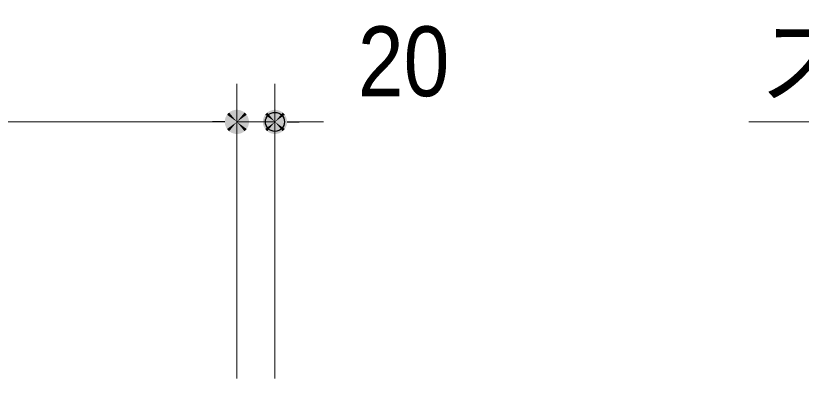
# Model space of a CAD drawing. Units: millimetres, scale not verified. Extents: x -6062 to 6062, y -3045 to 3045.
# Drawn here: x -4308.6 to -3896.2, y 410.1 to 605.7 of the extents above; entities that cross this region are included whole.
import ezdxf
from ezdxf.enums import TextEntityAlignment as Align

# ---------------------------------------------------------------- set-up
doc = ezdxf.new("R2010")
doc.units = ezdxf.units.MM
doc.header["$LTSCALE"] = 20
doc.header["$PDMODE"] = 32
doc.header["$PDSIZE"] = 10
for name, color, linetype, lineweight in [('0-1_2寸法-3', 7, 'Continuous', 15), ('0-2_2寸法-1', 7, 'Continuous', 15), ('0-3_0', 7, 'Continuous', 25), ('0-5_2寸法-2', 7, 'Continuous', 15)]:
    doc.layers.add(name, color=color, linetype=linetype, lineweight=lineweight)
doc.layers.add('0-4_Defpoints', color=7, linetype='Continuous')
doc.styles.add('ＭＳ Ｐゴシック', font='')
doc.styles.get('ＭＳ Ｐゴシック').set_extended_font_data('MS PGothic')

# ---------------------------------------------------------------- blocks, each defined once
blk = doc.blocks.new('_Dot')
at = {"layer": '0-3_0'}
blk.add_line((-10, 0), (-20, 0), dxfattribs=at)
for points in [[(0, 0), (-8.09, 5.88), (-7.29, 6.85)], [(0, 0), (-7.29, 6.85), (-6.37, 7.71)], [(0, 0), (-6.37, 7.71), (-5.36, 8.44)], [(0, 0), (-5.36, 8.44), (-4.26, 9.05)], [(0, 0), (-4.26, 9.05), (-3.09, 9.51)], [(0, 0), (-3.09, 9.51), (-1.87, 9.82)], [(0, 0), (-1.87, 9.82), (-0.63, 9.98)], [(0, 0), (-0.63, 9.98), (0.63, 9.98)], [(0, 0), (0.63, 9.98), (1.87, 9.82)], [(0, 0), (1.87, 9.82), (3.09, 9.51)], [(0, 0), (3.09, 9.51), (4.26, 9.05)], [(0, 0), (4.26, 9.05), (5.36, 8.44)], [(0, 0), (5.36, 8.44), (6.37, 7.71)], [(0, 0), (6.37, 7.71), (7.29, 6.85)], [(0, 0), (7.29, 6.85), (8.09, 5.88)], [(0, 0), (-10, 0), (-9.92, 1.25)], [(0, 0), (-9.92, -1.25), (-10, 0)], [(0, 0), (-9.92, 1.25), (-9.69, 2.49)], [(0, 0), (-9.69, -2.49), (-9.92, -1.25)], [(0, 0), (-9.69, 2.49), (-9.3, 3.68)], [(0, 0), (-9.3, -3.68), (-9.69, -2.49)], [(0, 0), (-9.3, 3.68), (-8.76, 4.82)], [(0, 0), (-8.76, -4.82), (-9.3, -3.68)], [(0, 0), (-8.76, 4.82), (-8.09, 5.88)], [(0, 0), (-8.09, -5.88), (-8.76, -4.82)], [(0, 0), (-7.29, -6.85), (-8.09, -5.88)], [(0, 0), (-6.37, -7.71), (-7.29, -6.85)], [(0, 0), (-5.36, -8.44), (-6.37, -7.71)], [(0, 0), (-4.26, -9.05), (-5.36, -8.44)], [(0, 0), (-3.09, -9.51), (-4.26, -9.05)], [(0, 0), (-1.87, -9.82), (-3.09, -9.51)], [(0, 0), (-0.63, -9.98), (-1.87, -9.82)], [(0, 0), (0.63, -9.98), (-0.63, -9.98)], [(0, 0), (8.09, 5.88), (8.76, 4.82)], [(0, 0), (8.76, 4.82), (9.3, 3.68)], [(0, 0), (9.3, 3.68), (9.69, 2.49)], [(0, 0), (9.69, 2.49), (9.92, 1.25)], [(0, 0), (9.92, 1.25), (10, 0)], [(0, 0), (1.87, -9.82), (0.63, -9.98)], [(0, 0), (3.09, -9.51), (1.87, -9.82)], [(0, 0), (4.26, -9.05), (3.09, -9.51)], [(0, 0), (5.36, -8.44), (4.26, -9.05)], [(0, 0), (6.37, -7.71), (5.36, -8.44)], [(0, 0), (7.29, -6.85), (6.37, -7.71)], [(0, 0), (8.09, -5.88), (7.29, -6.85)], [(0, 0), (8.76, -4.82), (8.09, -5.88)], [(0, 0), (9.3, -3.68), (8.76, -4.82)], [(0, 0), (9.69, -2.49), (9.3, -3.68)], [(0, 0), (9.92, -1.25), (9.69, -2.49)], [(0, 0), (10, 0), (9.92, -1.25)]]:
    blk.add_solid(points, dxfattribs=at)

msp = doc.modelspace()

# ---------------------------------------------------------------- linework, layer by layer
at = {"layer": '0-1_2寸法-3'}
msp.add_lwpolyline([(-3230.5, 391.8), (-3321.83, 550), (-3923.76, 550)], dxfattribs=at)
at = {"layer": '0-2_2寸法-1'}
for p, q in [((-4192.5, 420), (-4192.5, 570)), ((-4205.21, 550), (-4702.79, 550))]:
    msp.add_line(p, q, dxfattribs=at)
at = {"layer": '0-4_Defpoints'}
msp.add_point((-4172.5, 550), dxfattribs=at)
at = {"layer": '0-5_2寸法-2'}
for p, q in [((-4192.5, 415.25), (-4192.5, 570)), ((-4172.5, 415.25), (-4172.5, 570)), ((-4205.21, 550), (-4217.92, 550)), ((-4192.5, 550), (-4172.5, 550)), ((-4159.79, 550), (-4147.08, 550))]:
    msp.add_line(p, q, dxfattribs=at)

# ---------------------------------------------------------------- block references
at = {"layer": '0-2_2寸法-1', "xscale": 0.6356201, "yscale": 0.6356201}
msp.add_blockref('_Dot', (-4192.5, 550), dxfattribs=at)
at = {"layer": '0-5_2寸法-2', "xscale": 0.6356201, "yscale": 0.6356201}
msp.add_blockref('_Dot', (-4192.5, 550), dxfattribs=at)
at = {"layer": '0-5_2寸法-2', "xscale": 0.6356201, "yscale": 0.6356201, "rotation": 180}
msp.add_blockref('_Dot', (-4172.5, 550), dxfattribs=at)

# ---------------------------------------------------------------- texts
at = {"layer": '0-1_2寸法-3', "style": 'ＭＳ Ｐゴシック', "width": 0.95}
msp.add_text('スライド式受け金具取付位置', height=36.66, dxfattribs=at).set_placement((-3918.36, 552.54), align=Align.BOTTOM_LEFT)
at = {"layer": '0-5_2寸法-2', "style": 'ＭＳ Ｐゴシック', "width": 0.9}
msp.add_text('20', height=36.66, dxfattribs=at).set_placement((-4128.98, 552.48), align=Align.BOTTOM_LEFT)

doc.saveas('drawing.dxf')
